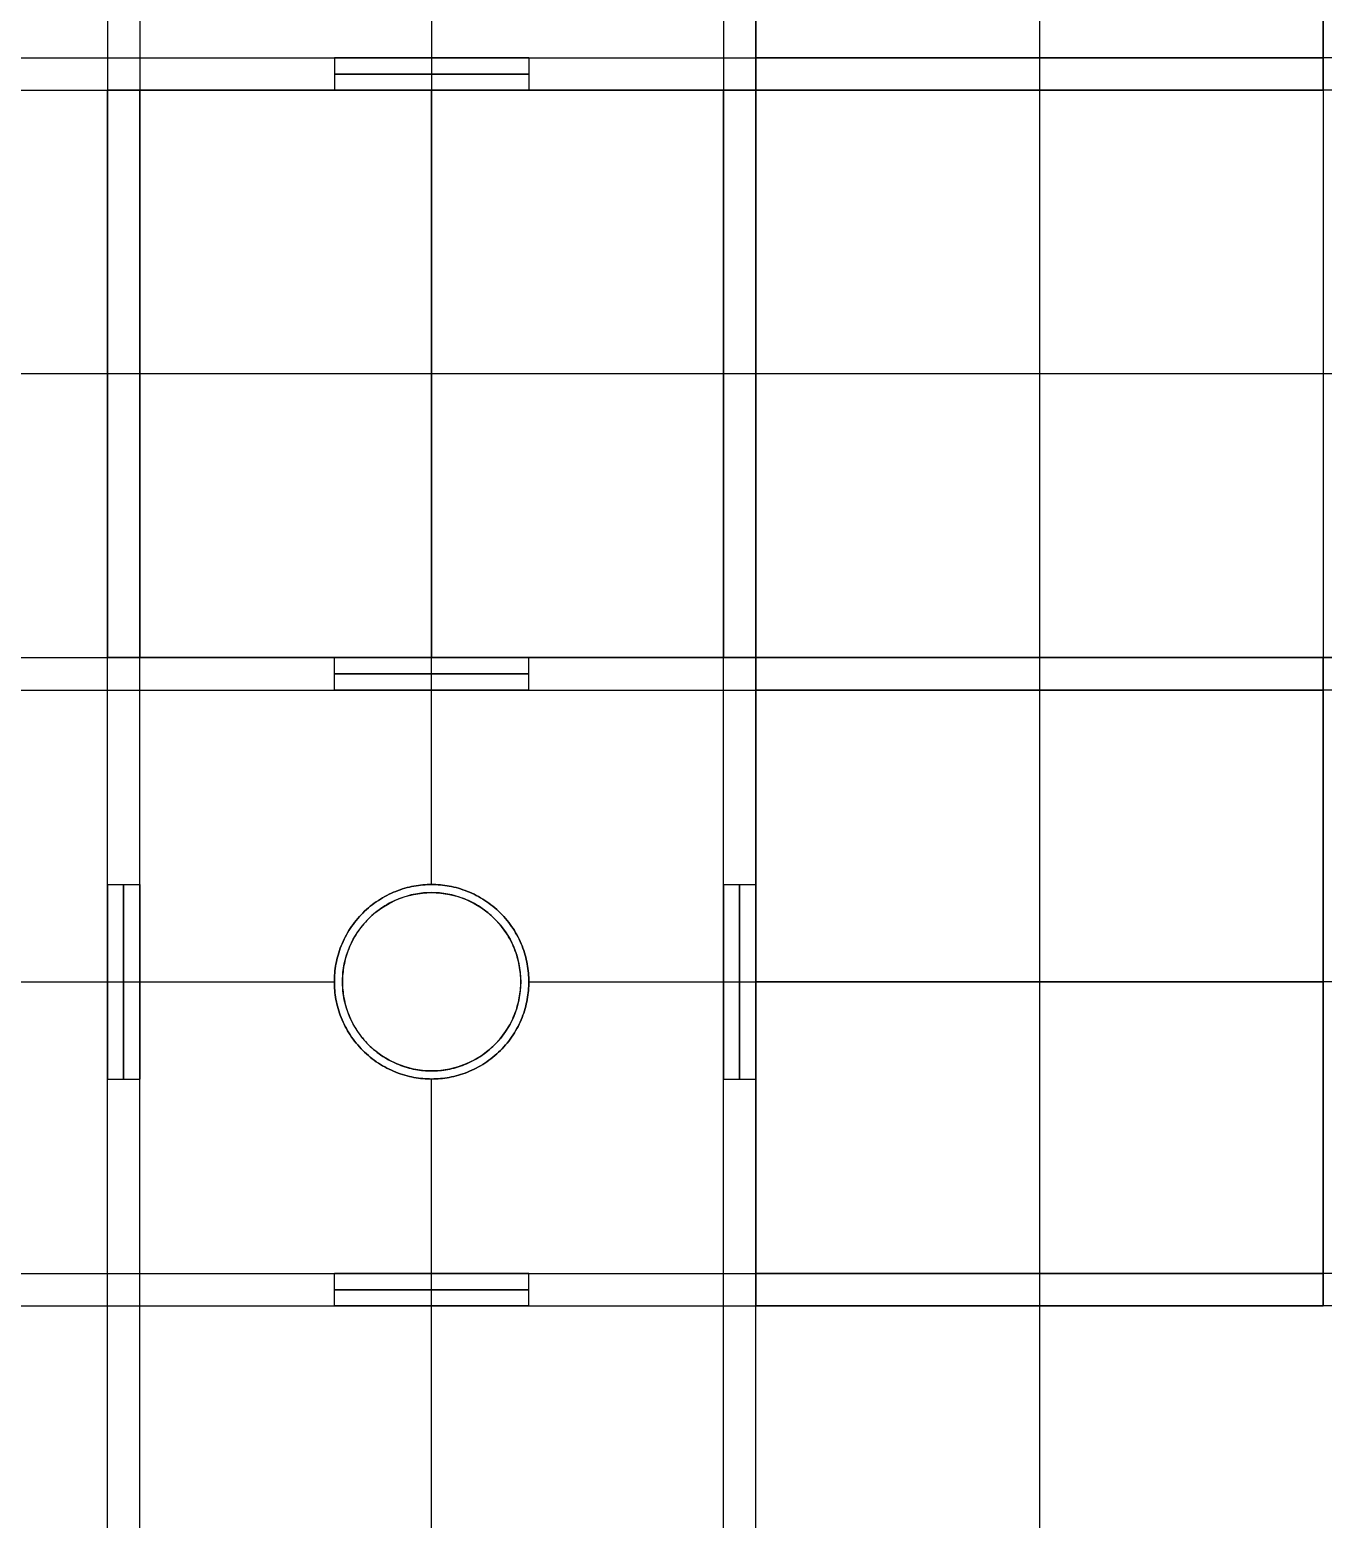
# Model space of a CAD drawing. Header units: millimetres. Extents: x -6529 to 809, y -8611 to 207.
# Drawn here: x -5360.4 to -5280.6, y -4500.6 to -4408.7 of the extents above; entities that cross this region are included whole.
import ezdxf

# ---------------------------------------------------------------- set-up
doc = ezdxf.new("R2010")
doc.units = ezdxf.units.MM
doc.header["$MEASUREMENT"] = 0
for name, color, linetype, true_color in [('gaten$11mm', 7, 'Continuous', 0xff6a35), ('platen', 7, 'Continuous', 0x007f00), ('staal', 5, 'Continuous', 0x0000ff)]:
    doc.layers.add(name, color=color, linetype=linetype, true_color=true_color)

# ---------------------------------------------------------------- blocks, each defined once
blk = doc.blocks.new('plaat base')
at = {"layer": 'platen'}
for p, q in [((658, -1200), (658, 0)), ((658, -1200, 18), (658, 0, 18)), ((58, -600), (1258, -600)), ((58, -600, 18), (1258, -600, 18))]:
    blk.add_line(p, q, dxfattribs=at)
blk = doc.blocks.new('top plaat')
at = {"layer": 'platen'}
for p, q in [((658, -1276), (658, 40)), ((658, -1276, 18), (658, 40, 18)), ((695.5, -575), (695.5, -575, 18)), ((690, -580.5), (690, -580.5, 18)), ((701, -580.5), (701, -580.5, 18)), ((695.5, -586), (695.5, -586, 18)), ((0, -618), (1316, -618)), ((0, -618, 18), (1316, -618, 18))]:
    blk.add_line(p, q, dxfattribs=at)
blk.add_circle((695.5, -580.5, 9), 5.5, dxfattribs=at)
for points in [[(695.5, -586), (690, -586), (690, -580.5), (690, -575), (695.5, -575), (701, -575), (701, -580.5), (701, -586), (695.5, -586)], [(695.5, -586, 18), (690, -586, 18), (690, -580.5, 18), (690, -575, 18), (695.5, -575, 18), (701, -575, 18), (701, -580.5, 18), (701, -586, 18), (695.5, -586, 18)]]:
    blk.add_rational_spline(points, [1, 0.707106781187, 1, 0.707106781187, 1, 0.707106781187, 1, 0.707106781187, 1], degree=2, knots=[-37.699112, -37.699112, -37.699112, -28.274334, -28.274334, -18.849556, -18.849556, -9.424778, -9.424778, 0, 0, 0], dxfattribs=at)

msp = doc.modelspace()

# ---------------------------------------------------------------- linework, layer by layer
at = {"layer": 'gaten$11mm'}
msp.add_circle((-5335.61, -4467.394), 5.5, dxfattribs=at)
at = {"layer": 'staal'}
for p, q in [((-5341.61, -4410.394, 1296), (-5341.61, -4412.394, 1296)), ((-5335.61, -4410.394, 1302), (-5335.61, -4412.394, 1302)), ((-5335.61, -4410.394, 1290), (-5335.61, -4412.394, 1290)), ((-5329.61, -4410.394, 1296), (-5329.61, -4412.394, 1296)), ((-5315.61, -4410.394, 20), (-5315.61, -4412.394, 20)), ((-5280.61, -4410.394, 1296), (-5280.61, -4412.394, 1296)), ((-5355.61, -4412.394, 1296), (-5353.61, -4412.394, 1296)), ((-5335.61, -4412.394, 1316), (-5335.61, -4412.394, 1314)), ((-5335.61, -4412.394, 1278), (-5335.61, -4412.394, 1276)), ((-5317.61, -4412.394, 1296), (-5315.61, -4412.394, 1296)), ((-5355.61, -4447.394, 20), (-5353.61, -4447.394, 20)), ((-5341.61, -4449.394, 20), (-5341.61, -4447.394, 20)), ((-5335.61, -4449.394, 26), (-5335.61, -4447.394, 26)), ((-5335.61, -4449.394, 14), (-5335.61, -4447.394, 14)), ((-5335.61, -4447.394, 40), (-5335.61, -4447.394, 38)), ((-5335.61, -4447.394, 2), (-5335.61, -4447.394)), ((-5329.61, -4449.394, 20), (-5329.61, -4447.394, 20)), ((-5317.61, -4447.394, 20), (-5315.61, -4447.394, 20)), ((-5315.61, -4449.394, 1296), (-5315.61, -4447.394, 1296)), ((-5278.61, -4447.394, 1296), (-5280.61, -4447.394, 1296)), ((-5280.61, -4449.394, 20), (-5280.61, -4447.394, 20)), ((-5355.61, -4461.394, 1296), (-5353.61, -4461.394, 1296)), ((-5335.61, -4461.394, 1278), (-5335.61, -4461.394, 1276)), ((-5335.61, -4461.394, 1316), (-5335.61, -4461.394, 1314)), ((-5335.61, -4461.394, 2), (-5335.61, -4461.394)), ((-5335.61, -4461.394, 40), (-5335.61, -4461.394, 38)), ((-5317.61, -4461.394, 1296), (-5315.61, -4461.394, 1296)), ((-5355.61, -4467.394, 1302), (-5353.61, -4467.394, 1302)), ((-5355.61, -4467.394, 1290), (-5353.61, -4467.394, 1290)), ((-5341.61, -4467.394, 1278), (-5341.61, -4467.394, 1276)), ((-5341.61, -4467.394, 1316), (-5341.61, -4467.394, 1314)), ((-5341.61, -4467.394, 2), (-5341.61, -4467.394)), ((-5341.61, -4467.394, 40), (-5341.61, -4467.394, 38)), ((-5329.61, -4467.394, 1278), (-5329.61, -4467.394, 1276)), ((-5329.61, -4467.394, 1316), (-5329.61, -4467.394, 1314)), ((-5329.61, -4467.394, 2), (-5329.61, -4467.394)), ((-5329.61, -4467.394, 40), (-5329.61, -4467.394, 38)), ((-5317.61, -4467.394, 1302), (-5315.61, -4467.394, 1302)), ((-5317.61, -4467.394, 1290), (-5315.61, -4467.394, 1290)), ((-5315.61, -4467.394, 1316), (-5315.61, -4467.394, 1314)), ((-5315.61, -4467.394, 1278), (-5315.61, -4467.394, 1276)), ((-5280.61, -4467.394, 40), (-5280.61, -4467.394, 38)), ((-5280.61, -4467.394, 2), (-5280.61, -4467.394)), ((-5355.61, -4473.394, 1296), (-5353.61, -4473.394, 1296)), ((-5335.61, -4473.394, 1278), (-5335.61, -4473.394, 1276)), ((-5335.61, -4473.394, 1316), (-5335.61, -4473.394, 1314)), ((-5335.61, -4473.394, 2), (-5335.61, -4473.394)), ((-5335.61, -4473.394, 40), (-5335.61, -4473.394, 38)), ((-5317.61, -4473.394, 1296), (-5315.61, -4473.394, 1296)), ((-5341.61, -4487.394, 20), (-5341.61, -4485.394, 20)), ((-5335.61, -4487.394, 26), (-5335.61, -4485.394, 26)), ((-5335.61, -4487.394, 14), (-5335.61, -4485.394, 14)), ((-5329.61, -4487.394, 20), (-5329.61, -4485.394, 20)), ((-5315.61, -4487.394, 1296), (-5315.61, -4485.394, 1296)), ((-5280.61, -4487.394, 20), (-5280.61, -4485.394, 20))]:
    msp.add_line(p, q, dxfattribs=at)
for points in [[(-5355.61, -3811.894), (-5355.61, -4129.644), (-5355.61, -4447.394)], [(-5355.61, -3811.894, 40), (-5355.61, -4129.644, 40), (-5355.61, -4447.394, 40)], [(-5353.61, -3811.894, 2), (-5353.61, -4129.644, 2), (-5353.61, -4447.394, 2)], [(-5353.61, -3811.894, 38), (-5353.61, -4129.644, 38), (-5353.61, -4447.394, 38)], [(-5317.61, -3811.894, 2), (-5317.61, -4129.644, 2), (-5317.61, -4447.394, 2)], [(-5317.61, -3811.894, 38), (-5317.61, -4129.644, 38), (-5317.61, -4447.394, 38)], [(-5315.61, -3811.894), (-5315.61, -4129.644), (-5315.61, -4447.394)], [(-5315.61, -3811.894, 40), (-5315.61, -4129.644, 40), (-5315.61, -4447.394, 40)], [(-5280.61, -3811.894, 1276), (-5280.61, -4129.644, 1276), (-5280.61, -4447.394, 1276)], [(-5280.61, -3811.894, 1316), (-5280.61, -4129.644, 1316), (-5280.61, -4447.394, 1316)], [(-5315.61, -4372.394), (-5315.61, -4392.394), (-5315.61, -4412.394)], [(-5315.61, -4412.394, 40), (-5315.61, -4392.394, 40), (-5315.61, -4372.394, 40)], [(-5280.61, -4372.394, 1276), (-5280.61, -4392.394, 1276), (-5280.61, -4412.394, 1276)], [(-5280.61, -4412.394, 1316), (-5280.61, -4392.394, 1316), (-5280.61, -4372.394, 1316)], [(-5315.61, -4410.394, 2), (-5315.61, -4392.394, 2), (-5315.61, -4374.394, 2)], [(-5315.61, -4374.394, 38), (-5315.61, -4392.394, 38), (-5315.61, -4410.394, 38)], [(-5280.61, -4410.394, 1278), (-5280.61, -4392.394, 1278), (-5280.61, -4374.394, 1278)], [(-5280.61, -4374.394, 1314), (-5280.61, -4392.394, 1314), (-5280.61, -4410.394, 1314)], [(-5355.61, -4398.394, 20), (-5355.61, -4422.894, 20), (-5355.61, -4447.394, 20)], [(-5353.61, -4398.394, 20), (-5353.61, -4422.894, 20), (-5353.61, -4447.394, 20)], [(-5335.61, -4398.394), (-5335.61, -4422.894), (-5335.61, -4447.394)], [(-5335.61, -4398.394, 40), (-5335.61, -4422.894, 40), (-5335.61, -4447.394, 40)], [(-5335.61, -4398.394, 2), (-5335.61, -4422.894, 2), (-5335.61, -4447.394, 2)], [(-5335.61, -4398.394, 38), (-5335.61, -4422.894, 38), (-5335.61, -4447.394, 38)], [(-5317.61, -4398.394, 20), (-5317.61, -4422.894, 20), (-5317.61, -4447.394, 20)], [(-5315.61, -4398.394, 20), (-5315.61, -4422.894, 20), (-5315.61, -4447.394, 20)], [(-5280.61, -4398.394, 1296), (-5280.61, -4422.894, 1296), (-5280.61, -4447.394, 1296)], [(-5916.11, -4410.394, 1278), (-5598.36, -4410.394, 1278), (-5280.61, -4410.394, 1278)], [(-5916.11, -4410.394, 1314), (-5598.36, -4410.394, 1314), (-5280.61, -4410.394, 1314)], [(-5404.61, -4410.394, 1296), (-5373.11, -4410.394, 1296), (-5341.61, -4410.394, 1296)], [(-5329.61, -4410.394, 1296), (-5305.11, -4410.394, 1296), (-5280.61, -4410.394, 1296)], [(-4680.11, -4410.394, 2), (-4997.86, -4410.394, 2), (-5315.61, -4410.394, 2)], [(-5315.61, -4410.394, 38), (-5315.61, -4410.394, 20), (-5315.61, -4410.394, 2)], [(-4680.11, -4410.394, 38), (-4997.86, -4410.394, 38), (-5315.61, -4410.394, 38)], [(-5266.61, -4410.394, 20), (-5291.11, -4410.394, 20), (-5315.61, -4410.394, 20)], [(-5280.61, -4410.394, 1314), (-5280.61, -4410.394, 1296), (-5280.61, -4410.394, 1278)], [(-5916.11, -4412.394, 1276), (-5598.36, -4412.394, 1276), (-5280.61, -4412.394, 1276)], [(-5916.11, -4412.394, 1316), (-5598.36, -4412.394, 1316), (-5280.61, -4412.394, 1316)], [(-5404.61, -4412.394, 1296), (-5373.11, -4412.394, 1296), (-5341.61, -4412.394, 1296)], [(-5355.61, -4412.394, 1276), (-5335.61, -4412.394, 1276), (-5315.61, -4412.394, 1276)], [(-5355.61, -5047.894, 1276), (-5355.61, -4730.144, 1276), (-5355.61, -4412.394, 1276)], [(-5355.61, -5047.894, 1316), (-5355.61, -4730.144, 1316), (-5355.61, -4412.394, 1316)], [(-5315.61, -4412.394, 1316), (-5335.61, -4412.394, 1316), (-5355.61, -4412.394, 1316)], [(-5355.61, -4412.394, 1316), (-5355.61, -4412.394, 1296), (-5355.61, -4412.394, 1276)], [(-5355.61, -4461.394, 1296), (-5355.61, -4436.894, 1296), (-5355.61, -4412.394, 1296)], [(-5353.61, -5047.894, 1278), (-5353.61, -4730.144, 1278), (-5353.61, -4412.394, 1278)], [(-5317.61, -4412.394, 1278), (-5335.61, -4412.394, 1278), (-5353.61, -4412.394, 1278)], [(-5353.61, -5047.894, 1314), (-5353.61, -4730.144, 1314), (-5353.61, -4412.394, 1314)], [(-5353.61, -4412.394, 1278), (-5353.61, -4412.394, 1296), (-5353.61, -4412.394, 1314)], [(-5353.61, -4412.394, 1314), (-5335.61, -4412.394, 1314), (-5317.61, -4412.394, 1314)], [(-5353.61, -4461.394, 1296), (-5353.61, -4436.894, 1296), (-5353.61, -4412.394, 1296)], [(-5335.61, -4461.394, 1276), (-5335.61, -4436.894, 1276), (-5335.61, -4412.394, 1276)], [(-5335.61, -4461.394, 1316), (-5335.61, -4436.894, 1316), (-5335.61, -4412.394, 1316)], [(-5335.61, -4461.394, 1278), (-5335.61, -4436.894, 1278), (-5335.61, -4412.394, 1278)], [(-5335.61, -4461.394, 1314), (-5335.61, -4436.894, 1314), (-5335.61, -4412.394, 1314)], [(-5329.61, -4412.394, 1296), (-5305.11, -4412.394, 1296), (-5280.61, -4412.394, 1296)], [(-5317.61, -5047.894, 1278), (-5317.61, -4730.144, 1278), (-5317.61, -4412.394, 1278)], [(-5317.61, -4412.394, 1314), (-5317.61, -4412.394, 1296), (-5317.61, -4412.394, 1278)], [(-5317.61, -5047.894, 1314), (-5317.61, -4730.144, 1314), (-5317.61, -4412.394, 1314)], [(-5317.61, -4461.394, 1296), (-5317.61, -4436.894, 1296), (-5317.61, -4412.394, 1296)], [(-5315.61, -5047.894, 1276), (-5315.61, -4730.144, 1276), (-5315.61, -4412.394, 1276)], [(-5315.61, -5047.894, 1316), (-5315.61, -4730.144, 1316), (-5315.61, -4412.394, 1316)], [(-5315.61, -4412.394, 1276), (-5315.61, -4412.394, 1296), (-5315.61, -4412.394, 1316)], [(-5315.61, -4461.394, 1296), (-5315.61, -4436.894, 1296), (-5315.61, -4412.394, 1296)], [(-4680.11, -4412.394), (-4997.86, -4412.394), (-5315.61, -4412.394)], [(-4680.11, -4412.394, 40), (-4997.86, -4412.394, 40), (-5315.61, -4412.394, 40)], [(-5315.61, -4412.394), (-5315.61, -4412.394, 20), (-5315.61, -4412.394, 40)], [(-5266.61, -4412.394, 20), (-5291.11, -4412.394, 20), (-5315.61, -4412.394, 20)], [(-5280.61, -4412.394, 1276), (-5280.61, -4412.394, 1296), (-5280.61, -4412.394, 1316)], [(-5916.11, -4447.394), (-5598.36, -4447.394), (-5280.61, -4447.394)], [(-5916.11, -4447.394, 40), (-5598.36, -4447.394, 40), (-5280.61, -4447.394, 40)], [(-5404.61, -4447.394, 20), (-5373.11, -4447.394, 20), (-5341.61, -4447.394, 20)], [(-5355.61, -4447.394), (-5335.61, -4447.394), (-5315.61, -4447.394)], [(-5315.61, -4447.394, 40), (-5335.61, -4447.394, 40), (-5355.61, -4447.394, 40)], [(-5355.61, -4447.394, 40), (-5355.61, -4447.394, 20), (-5355.61, -4447.394)], [(-5317.61, -4447.394, 2), (-5335.61, -4447.394, 2), (-5353.61, -4447.394, 2)], [(-5353.61, -4447.394, 2), (-5353.61, -4447.394, 20), (-5353.61, -4447.394, 38)], [(-5353.61, -4447.394, 38), (-5335.61, -4447.394, 38), (-5317.61, -4447.394, 38)], [(-5329.61, -4447.394, 20), (-5305.11, -4447.394, 20), (-5280.61, -4447.394, 20)], [(-5317.61, -4447.394, 38), (-5317.61, -4447.394, 20), (-5317.61, -4447.394, 2)], [(-4680.11, -4447.394, 1276), (-4997.86, -4447.394, 1276), (-5315.61, -4447.394, 1276)], [(-5315.61, -4487.394, 1276), (-5315.61, -4467.394, 1276), (-5315.61, -4447.394, 1276)], [(-4680.11, -4447.394, 1316), (-4997.86, -4447.394, 1316), (-5315.61, -4447.394, 1316)], [(-5315.61, -4447.394, 1276), (-5315.61, -4447.394, 1296), (-5315.61, -4447.394, 1316)], [(-5315.61, -4447.394, 1316), (-5315.61, -4467.394, 1316), (-5315.61, -4487.394, 1316)], [(-5266.61, -4447.394, 1296), (-5291.11, -4447.394, 1296), (-5315.61, -4447.394, 1296)], [(-5315.61, -4447.394), (-5315.61, -4447.394, 20), (-5315.61, -4447.394, 40)], [(-5240.61, -4447.394, 1276), (-5260.61, -4447.394, 1276), (-5280.61, -4447.394, 1276)], [(-5280.61, -4447.394, 1276), (-5280.61, -4447.394, 1296), (-5280.61, -4447.394, 1316)], [(-5280.61, -4447.394, 1316), (-5260.61, -4447.394, 1316), (-5240.61, -4447.394, 1316)], [(-5280.61, -4487.394), (-5280.61, -4467.394), (-5280.61, -4447.394)], [(-5280.61, -4447.394), (-5280.61, -4447.394, 20), (-5280.61, -4447.394, 40)], [(-5280.61, -4447.394, 40), (-5280.61, -4467.394, 40), (-5280.61, -4487.394, 40)], [(-5916.11, -4449.394, 2), (-5598.36, -4449.394, 2), (-5280.61, -4449.394, 2)], [(-5916.11, -4449.394, 38), (-5598.36, -4449.394, 38), (-5280.61, -4449.394, 38)], [(-5404.61, -4449.394, 20), (-5373.11, -4449.394, 20), (-5341.61, -4449.394, 20)], [(-5329.61, -4449.394, 20), (-5305.11, -4449.394, 20), (-5280.61, -4449.394, 20)], [(-4680.11, -4449.394, 1278), (-4997.86, -4449.394, 1278), (-5315.61, -4449.394, 1278)], [(-5315.61, -4449.394, 1314), (-5315.61, -4449.394, 1296), (-5315.61, -4449.394, 1278)], [(-4680.11, -4449.394, 1314), (-4997.86, -4449.394, 1314), (-5315.61, -4449.394, 1314)], [(-5315.61, -4449.394, 1278), (-5315.61, -4467.394, 1278), (-5315.61, -4485.394, 1278)], [(-5315.61, -4485.394, 1314), (-5315.61, -4467.394, 1314), (-5315.61, -4449.394, 1314)], [(-5266.61, -4449.394, 1296), (-5291.11, -4449.394, 1296), (-5315.61, -4449.394, 1296)], [(-5280.61, -4449.394, 38), (-5280.61, -4449.394, 20), (-5280.61, -4449.394, 2)], [(-5280.61, -4449.394, 2), (-5280.61, -4467.394, 2), (-5280.61, -4485.394, 2)], [(-5280.61, -4485.394, 38), (-5280.61, -4467.394, 38), (-5280.61, -4449.394, 38)], [(-5404.61, -4467.394), (-5373.11, -4467.394), (-5341.61, -4467.394)], [(-5404.61, -4467.394, 40), (-5373.11, -4467.394, 40), (-5341.61, -4467.394, 40)], [(-5404.61, -4467.394, 2), (-5373.11, -4467.394, 2), (-5341.61, -4467.394, 2)], [(-5404.61, -4467.394, 38), (-5373.11, -4467.394, 38), (-5341.61, -4467.394, 38)], [(-5329.61, -4467.394), (-5305.11, -4467.394), (-5280.61, -4467.394)], [(-5329.61, -4467.394, 40), (-5305.11, -4467.394, 40), (-5280.61, -4467.394, 40)], [(-5329.61, -4467.394, 2), (-5305.11, -4467.394, 2), (-5280.61, -4467.394, 2)], [(-5329.61, -4467.394, 38), (-5305.11, -4467.394, 38), (-5280.61, -4467.394, 38)], [(-5266.61, -4467.394, 1276), (-5291.11, -4467.394, 1276), (-5315.61, -4467.394, 1276)], [(-5266.61, -4467.394, 1316), (-5291.11, -4467.394, 1316), (-5315.61, -4467.394, 1316)], [(-5266.61, -4467.394, 1278), (-5291.11, -4467.394, 1278), (-5315.61, -4467.394, 1278)], [(-5266.61, -4467.394, 1314), (-5291.11, -4467.394, 1314), (-5315.61, -4467.394, 1314)], [(-5355.61, -4536.394, 1296), (-5355.61, -4504.894, 1296), (-5355.61, -4473.394, 1296)], [(-5353.61, -4536.394, 1296), (-5353.61, -4504.894, 1296), (-5353.61, -4473.394, 1296)], [(-5335.61, -4536.394, 1276), (-5335.61, -4504.894, 1276), (-5335.61, -4473.394, 1276)], [(-5335.61, -4536.394, 1316), (-5335.61, -4504.894, 1316), (-5335.61, -4473.394, 1316)], [(-5335.61, -4536.394, 1278), (-5335.61, -4504.894, 1278), (-5335.61, -4473.394, 1278)], [(-5335.61, -4536.394, 1314), (-5335.61, -4504.894, 1314), (-5335.61, -4473.394, 1314)], [(-5317.61, -4536.394, 1296), (-5317.61, -4504.894, 1296), (-5317.61, -4473.394, 1296)], [(-5315.61, -4536.394, 1296), (-5315.61, -4504.894, 1296), (-5315.61, -4473.394, 1296)], [(-5916.11, -4485.394, 2), (-5598.36, -4485.394, 2), (-5280.61, -4485.394, 2)], [(-5916.11, -4485.394, 38), (-5598.36, -4485.394, 38), (-5280.61, -4485.394, 38)], [(-5404.61, -4485.394, 20), (-5373.11, -4485.394, 20), (-5341.61, -4485.394, 20)], [(-5329.61, -4485.394, 20), (-5305.11, -4485.394, 20), (-5280.61, -4485.394, 20)], [(-4680.11, -4485.394, 1278), (-4997.86, -4485.394, 1278), (-5315.61, -4485.394, 1278)], [(-4680.11, -4485.394, 1314), (-4997.86, -4485.394, 1314), (-5315.61, -4485.394, 1314)], [(-5315.61, -4485.394, 1278), (-5315.61, -4485.394, 1296), (-5315.61, -4485.394, 1314)], [(-5266.61, -4485.394, 1296), (-5291.11, -4485.394, 1296), (-5315.61, -4485.394, 1296)], [(-5280.61, -4485.394, 2), (-5280.61, -4485.394, 20), (-5280.61, -4485.394, 38)], [(-5916.11, -4487.394), (-5598.36, -4487.394), (-5280.61, -4487.394)], [(-5916.11, -4487.394, 40), (-5598.36, -4487.394, 40), (-5280.61, -4487.394, 40)], [(-5404.61, -4487.394, 20), (-5373.11, -4487.394, 20), (-5341.61, -4487.394, 20)], [(-5329.61, -4487.394, 20), (-5305.11, -4487.394, 20), (-5280.61, -4487.394, 20)], [(-4680.11, -4487.394, 1276), (-4997.86, -4487.394, 1276), (-5315.61, -4487.394, 1276)], [(-4680.11, -4487.394, 1316), (-4997.86, -4487.394, 1316), (-5315.61, -4487.394, 1316)], [(-5315.61, -4487.394, 1316), (-5315.61, -4487.394, 1296), (-5315.61, -4487.394, 1276)], [(-5266.61, -4487.394, 1296), (-5291.11, -4487.394, 1296), (-5315.61, -4487.394, 1296)], [(-5280.61, -4487.394, 40), (-5280.61, -4487.394, 20), (-5280.61, -4487.394)]]:
    msp.add_open_spline(points, degree=2, dxfattribs=at)
for points, weights, knots in [([(-5335.61, -4410.394, 1302), (-5329.61, -4410.394, 1302), (-5329.61, -4410.394, 1296), (-5329.61, -4410.394, 1290), (-5335.61, -4410.394, 1290), (-5341.61, -4410.394, 1290), (-5341.61, -4410.394, 1296), (-5341.61, -4410.394, 1302), (-5335.61, -4410.394, 1302)], [0.999999860338, 0.707106851018, 1, 0.707106781187, 1, 0.707106781187, 1, 0.707106851018, 0.999999860338], [0, 0, 0, 7.853981, 7.853981, 15.707963, 15.707963, 23.561946, 23.561946, 31.415927, 31.415927, 31.415927]), ([(-5335.61, -4411.394, 1302), (-5329.61, -4411.394, 1302), (-5329.61, -4411.394, 1296), (-5329.61, -4411.394, 1290), (-5335.61, -4411.394, 1290), (-5341.61, -4411.394, 1290), (-5341.61, -4411.394, 1296), (-5341.61, -4411.394, 1302), (-5335.61, -4411.394, 1302)], [1, 0.707106781187, 1, 0.707106781187, 1, 0.707106781187, 1, 0.707106781187, 1], [0, 0, 0, 7.853982, 7.853982, 15.707963, 15.707963, 23.561945, 23.561945, 31.415927, 31.415927, 31.415927]), ([(-5335.61, -4412.394, 1302), (-5341.61, -4412.394, 1302), (-5341.61, -4412.394, 1296), (-5341.61, -4412.394, 1290), (-5335.61, -4412.394, 1290), (-5329.61, -4412.394, 1290), (-5329.61, -4412.394, 1296), (-5329.61, -4412.394, 1302), (-5335.61, -4412.394, 1302)], [1, 0.707106781187, 1, 0.707106781187, 1, 0.707106781187, 1, 0.707106781187, 1], [-31.415927, -31.415927, -31.415927, -23.561945, -23.561945, -15.707963, -15.707963, -7.853982, -7.853982, 0, 0, 0]), ([(-5335.61, -4447.394, 26), (-5341.61, -4447.394, 26), (-5341.61, -4447.394, 20), (-5341.61, -4447.394, 14), (-5335.61, -4447.394, 14), (-5329.61, -4447.394, 14), (-5329.61, -4447.394, 20), (-5329.61, -4447.394, 26), (-5335.61, -4447.394, 26)], [1, 0.707106781187, 1, 0.707106781187, 1, 0.707106781187, 1, 0.707106781187, 1], [-31.415927, -31.415927, -31.415927, -23.561945, -23.561945, -15.707963, -15.707963, -7.853982, -7.853982, 0, 0, 0]), ([(-5335.61, -4448.394, 26), (-5329.61, -4448.394, 26), (-5329.61, -4448.394, 20), (-5329.61, -4448.394, 14), (-5335.61, -4448.394, 14), (-5341.61, -4448.394, 14), (-5341.61, -4448.394, 20), (-5341.61, -4448.394, 26), (-5335.61, -4448.394, 26)], [1, 0.707106781187, 1, 0.707106781187, 1, 0.707106781187, 1, 0.707106781187, 1], [0, 0, 0, 7.853982, 7.853982, 15.707963, 15.707963, 23.561945, 23.561945, 31.415927, 31.415927, 31.415927]), ([(-5335.61, -4449.394, 26), (-5329.61, -4449.394, 26), (-5329.61, -4449.394, 20), (-5329.61, -4449.394, 14), (-5335.61, -4449.394, 14), (-5341.61, -4449.394, 14), (-5341.61, -4449.394, 20), (-5341.61, -4449.394, 26), (-5335.61, -4449.394, 26)], [0.999999860338, 0.707106851018, 1, 0.707106781187, 1, 0.707106781187, 1, 0.707106851018, 0.999999860338], [0, 0, 0, 7.853981, 7.853981, 15.707963, 15.707963, 23.561946, 23.561946, 31.415927, 31.415927, 31.415927]), ([(-5355.61, -4467.394, 1302), (-5355.61, -4461.394, 1302), (-5355.61, -4461.394, 1296), (-5355.61, -4461.394, 1290), (-5355.61, -4467.394, 1290), (-5355.61, -4473.394, 1290), (-5355.61, -4473.394, 1296), (-5355.61, -4473.394, 1302), (-5355.61, -4467.394, 1302)], [1, 0.707106781187, 1, 0.707106781187, 1, 0.707106781187, 1, 0.707106781187, 1], [0, 0, 0, 7.853982, 7.853982, 15.707963, 15.707963, 23.561945, 23.561945, 31.415927, 31.415927, 31.415927]), ([(-5354.61, -4467.394, 1302), (-5354.61, -4461.394, 1302), (-5354.61, -4461.394, 1296), (-5354.61, -4461.394, 1290), (-5354.61, -4467.394, 1290), (-5354.61, -4473.394, 1290), (-5354.61, -4473.394, 1296), (-5354.61, -4473.394, 1302), (-5354.61, -4467.394, 1302)], [1, 0.707106781187, 1, 0.707106781187, 1, 0.707106781187, 1, 0.707106781187, 1], [0, 0, 0, 7.853982, 7.853982, 15.707963, 15.707963, 23.561945, 23.561945, 31.415927, 31.415927, 31.415927]), ([(-5353.61, -4467.394, 1302), (-5353.61, -4473.394, 1302), (-5353.61, -4473.394, 1296), (-5353.61, -4473.394, 1290), (-5353.61, -4467.394, 1290), (-5353.61, -4461.394, 1290), (-5353.61, -4461.394, 1296), (-5353.61, -4461.394, 1302), (-5353.61, -4467.394, 1302)], [1, 0.707106781187, 1, 0.707106781187, 1, 0.707106781187, 1, 0.707106851018, 0.999999860338], [-31.415927, -31.415927, -31.415927, -23.561944, -23.561944, -15.707962, -15.707962, -7.85398, -7.85398, 0, 0, 0]), ([(-5329.61, -4467.394, 1276), (-5329.61, -4473.394, 1276), (-5335.61, -4473.394, 1276), (-5341.61, -4473.394, 1276), (-5341.61, -4467.394, 1276), (-5341.61, -4461.394, 1276), (-5335.61, -4461.394, 1276), (-5329.61, -4461.394, 1276), (-5329.61, -4467.394, 1276)], [1, 0.707106781187, 1, 0.707106781187, 1, 0.707106781187, 1, 0.707106781187, 1], [-31.415927, -31.415927, -31.415927, -23.561945, -23.561945, -15.707963, -15.707963, -7.853982, -7.853982, 0, 0, 0]), ([(-5329.61, -4467.394, 1316), (-5329.61, -4461.394, 1316), (-5335.61, -4461.394, 1316), (-5341.61, -4461.394, 1316), (-5341.61, -4467.394, 1316), (-5341.61, -4473.394, 1316), (-5335.61, -4473.394, 1316), (-5329.61, -4473.394, 1316), (-5329.61, -4467.394, 1316)], [1, 0.707106781187, 1, 0.707106781187, 1, 0.707106781187, 1, 0.707106781187, 1], [0, 0, 0, 7.853982, 7.853982, 15.707963, 15.707963, 23.561945, 23.561945, 31.415927, 31.415927, 31.415927]), ([(-5329.61, -4467.394, 1278), (-5329.61, -4461.394, 1278), (-5335.61, -4461.394, 1278), (-5341.61, -4461.394, 1278), (-5341.61, -4467.394, 1278), (-5341.61, -4473.394, 1278), (-5335.61, -4473.394, 1278), (-5329.61, -4473.394, 1278), (-5329.61, -4467.394, 1278)], [1, 0.707106781187, 1, 0.707106781187, 1, 0.707106781187, 1, 0.707106781187, 1], [0, 0, 0, 7.853982, 7.853982, 15.707963, 15.707963, 23.561945, 23.561945, 31.415927, 31.415927, 31.415927]), ([(-5329.61, -4467.394, 1314), (-5329.61, -4473.394, 1314), (-5335.61, -4473.394, 1314), (-5341.61, -4473.394, 1314), (-5341.61, -4467.394, 1314), (-5341.61, -4461.394, 1314), (-5335.61, -4461.394, 1314), (-5329.61, -4461.394, 1314), (-5329.61, -4467.394, 1314)], [1, 0.707106781187, 1, 0.707106781187, 1, 0.707106781187, 1, 0.707106781187, 1], [-31.415927, -31.415927, -31.415927, -23.561945, -23.561945, -15.707963, -15.707963, -7.853982, -7.853982, 0, 0, 0]), ([(-5329.61, -4467.394, 1277), (-5329.61, -4461.394, 1277), (-5335.61, -4461.394, 1277), (-5341.61, -4461.394, 1277), (-5341.61, -4467.394, 1277), (-5341.61, -4473.394, 1277), (-5335.61, -4473.394, 1277), (-5329.61, -4473.394, 1277), (-5329.61, -4467.394, 1277)], [1, 0.707106781187, 1, 0.707106781187, 1, 0.707106781187, 1, 0.707106781187, 1], [0, 0, 0, 7.853982, 7.853982, 15.707963, 15.707963, 23.561945, 23.561945, 31.415927, 31.415927, 31.415927]), ([(-5329.61, -4467.394, 1315), (-5329.61, -4461.394, 1315), (-5335.61, -4461.394, 1315), (-5341.61, -4461.394, 1315), (-5341.61, -4467.394, 1315), (-5341.61, -4473.394, 1315), (-5335.61, -4473.394, 1315), (-5329.61, -4473.394, 1315), (-5329.61, -4467.394, 1315)], [1, 0.707106781187, 1, 0.707106781187, 1, 0.707106781187, 1, 0.707106781187, 1], [0, 0, 0, 7.853982, 7.853982, 15.707963, 15.707963, 23.561945, 23.561945, 31.415927, 31.415927, 31.415927]), ([(-5335.61, -4461.394), (-5341.61, -4461.394), (-5341.61, -4467.394), (-5341.61, -4473.394), (-5335.61, -4473.394), (-5329.61, -4473.394), (-5329.61, -4467.394), (-5329.61, -4461.394), (-5335.61, -4461.394)], [1, 0.707106781187, 1, 0.707106781187, 1, 0.707106781187, 1, 0.707106781187, 1], [-31.415927, -31.415927, -31.415927, -23.561945, -23.561945, -15.707963, -15.707963, -7.853982, -7.853982, 0, 0, 0]), ([(-5335.61, -4461.394, 40), (-5329.61, -4461.394, 40), (-5329.61, -4467.394, 40), (-5329.61, -4473.394, 40), (-5335.61, -4473.394, 40), (-5341.61, -4473.394, 40), (-5341.61, -4467.394, 40), (-5341.61, -4461.394, 40), (-5335.61, -4461.394, 40)], [1, 0.707106781187, 1, 0.707106781187, 1, 0.707106781187, 1, 0.707106781187, 1], [0, 0, 0, 7.853982, 7.853982, 15.707963, 15.707963, 23.561945, 23.561945, 31.415927, 31.415927, 31.415927]), ([(-5335.61, -4461.394, 2), (-5329.61, -4461.394, 2), (-5329.61, -4467.394, 2), (-5329.61, -4473.394, 2), (-5335.61, -4473.394, 2), (-5341.61, -4473.394, 2), (-5341.61, -4467.394, 2), (-5341.61, -4461.394, 2), (-5335.61, -4461.394, 2)], [1, 0.707106781187, 1, 0.707106781187, 1, 0.707106781187, 1, 0.707106781187, 1], [0, 0, 0, 7.853982, 7.853982, 15.707963, 15.707963, 23.561945, 23.561945, 31.415927, 31.415927, 31.415927]), ([(-5335.61, -4461.394, 38), (-5341.61, -4461.394, 38), (-5341.61, -4467.394, 38), (-5341.61, -4473.394, 38), (-5335.61, -4473.394, 38), (-5329.61, -4473.394, 38), (-5329.61, -4467.394, 38), (-5329.61, -4461.394, 38), (-5335.61, -4461.394, 38)], [1, 0.707106781187, 1, 0.707106781187, 1, 0.707106781187, 1, 0.707106781187, 1], [-31.415927, -31.415927, -31.415927, -23.561945, -23.561945, -15.707963, -15.707963, -7.853982, -7.853982, 0, 0, 0]), ([(-5335.61, -4461.394, 1), (-5329.61, -4461.394, 1), (-5329.61, -4467.394, 1), (-5329.61, -4473.394, 1), (-5335.61, -4473.394, 1), (-5341.61, -4473.394, 1), (-5341.61, -4467.394, 1), (-5341.61, -4461.394, 1), (-5335.61, -4461.394, 1)], [1, 0.707106781187, 1, 0.707106781187, 1, 0.707106781187, 1, 0.707106781187, 1], [0, 0, 0, 7.853982, 7.853982, 15.707963, 15.707963, 23.561945, 23.561945, 31.415927, 31.415927, 31.415927]), ([(-5335.61, -4461.394, 39), (-5329.61, -4461.394, 39), (-5329.61, -4467.394, 39), (-5329.61, -4473.394, 39), (-5335.61, -4473.394, 39), (-5341.61, -4473.394, 39), (-5341.61, -4467.394, 39), (-5341.61, -4461.394, 39), (-5335.61, -4461.394, 39)], [1, 0.707106781187, 1, 0.707106781187, 1, 0.707106781187, 1, 0.707106781187, 1], [0, 0, 0, 7.853982, 7.853982, 15.707963, 15.707963, 23.561945, 23.561945, 31.415927, 31.415927, 31.415927]), ([(-5317.61, -4467.394, 1302), (-5317.61, -4461.394, 1302), (-5317.61, -4461.394, 1296), (-5317.61, -4461.394, 1290), (-5317.61, -4467.394, 1290), (-5317.61, -4473.394, 1290), (-5317.61, -4473.394, 1296), (-5317.61, -4473.394, 1302), (-5317.61, -4467.394, 1302)], [0.999999860338, 0.707106851018, 1, 0.707106781187, 1, 0.707106781187, 1, 0.707106851018, 0.999999860338], [0, 0, 0, 7.853981, 7.853981, 15.707963, 15.707963, 23.561946, 23.561946, 31.415927, 31.415927, 31.415927]), ([(-5316.61, -4467.394, 1302), (-5316.61, -4461.394, 1302), (-5316.61, -4461.394, 1296), (-5316.61, -4461.394, 1290), (-5316.61, -4467.394, 1290), (-5316.61, -4473.394, 1290), (-5316.61, -4473.394, 1296), (-5316.61, -4473.394, 1302), (-5316.61, -4467.394, 1302)], [1, 0.707106781187, 1, 0.707106781187, 1, 0.707106781187, 1, 0.707106781187, 1], [0, 0, 0, 7.853982, 7.853982, 15.707963, 15.707963, 23.561945, 23.561945, 31.415927, 31.415927, 31.415927]), ([(-5315.61, -4467.394, 1302), (-5315.61, -4473.394, 1302), (-5315.61, -4473.394, 1296), (-5315.61, -4473.394, 1290), (-5315.61, -4467.394, 1290), (-5315.61, -4461.394, 1290), (-5315.61, -4461.394, 1296), (-5315.61, -4461.394, 1302), (-5315.61, -4467.394, 1302)], [1, 0.707106781187, 1, 0.707106781187, 1, 0.707106781187, 1, 0.707106781187, 1], [-31.415927, -31.415927, -31.415927, -23.561945, -23.561945, -15.707963, -15.707963, -7.853982, -7.853982, 0, 0, 0]), ([(-5335.61, -4485.394, 26), (-5341.61, -4485.394, 26), (-5341.61, -4485.394, 20), (-5341.61, -4485.394, 14), (-5335.61, -4485.394, 14), (-5329.61, -4485.394, 14), (-5329.61, -4485.394, 20), (-5329.61, -4485.394, 26), (-5335.61, -4485.394, 26)], [1, 0.707106781187, 1, 0.707106781187, 1, 0.707106781187, 1, 0.707106851018, 0.999999860338], [-31.415927, -31.415927, -31.415927, -23.561944, -23.561944, -15.707962, -15.707962, -7.85398, -7.85398, 0, 0, 0]), ([(-5335.61, -4486.394, 26), (-5329.61, -4486.394, 26), (-5329.61, -4486.394, 20), (-5329.61, -4486.394, 14), (-5335.61, -4486.394, 14), (-5341.61, -4486.394, 14), (-5341.61, -4486.394, 20), (-5341.61, -4486.394, 26), (-5335.61, -4486.394, 26)], [1, 0.707106781187, 1, 0.707106781187, 1, 0.707106781187, 1, 0.707106781187, 1], [0, 0, 0, 7.853982, 7.853982, 15.707963, 15.707963, 23.561945, 23.561945, 31.415927, 31.415927, 31.415927]), ([(-5335.61, -4487.394, 26), (-5329.61, -4487.394, 26), (-5329.61, -4487.394, 20), (-5329.61, -4487.394, 14), (-5335.61, -4487.394, 14), (-5341.61, -4487.394, 14), (-5341.61, -4487.394, 20), (-5341.61, -4487.394, 26), (-5335.61, -4487.394, 26)], [1, 0.707106781187, 1, 0.707106781187, 1, 0.707106781187, 1, 0.707106781187, 1], [0, 0, 0, 7.853982, 7.853982, 15.707963, 15.707963, 23.561945, 23.561945, 31.415927, 31.415927, 31.415927])]:
    msp.add_rational_spline(points, weights, degree=2, knots=knots, dxfattribs=at)

# ---------------------------------------------------------------- block references
at = {"layer": 'platen', "rotation": 180}
for name, p in [('plaat base', (-4640.11, -5029.894, 40)), ('top plaat', (-4640.11, -5047.894, 1316))]:
    msp.add_blockref(name, p, dxfattribs=at)

doc.saveas('drawing.dxf')
